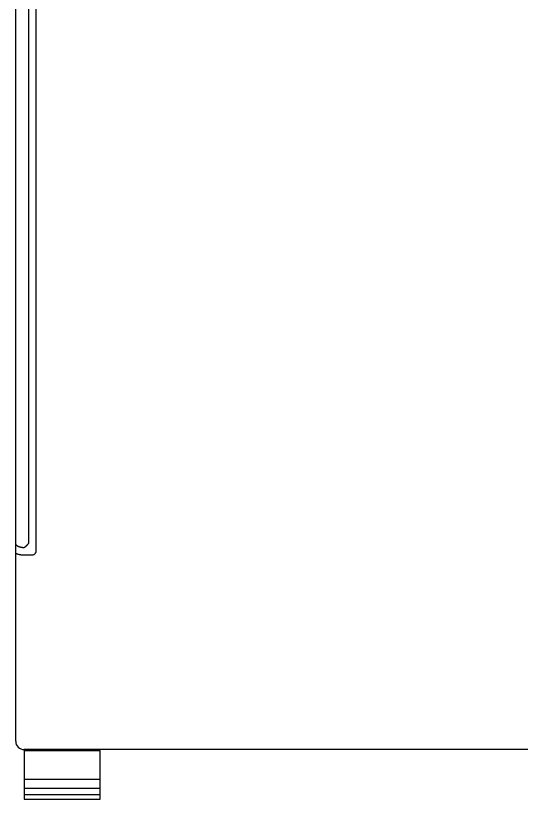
# Model space of a CAD drawing. Extents: x 147 to 432, y 261 to 358.
# Drawn here: x 147.41 to 177.36, y 262.53 to 308.93 of the extents above; entities that cross this region are included whole.
import ezdxf

# ---------------------------------------------------------------- set-up
doc = ezdxf.new("R2010")
doc.units = 0
doc.header["$MEASUREMENT"] = 0
doc.layers.get('0').update_dxf_attribs({"linetype": 'CONTINUOUS'})

msp = doc.modelspace()

# ---------------------------------------------------------------- linework, layer by layer
at = {"color": 7, "linetype": 'Continuous'}
for p, q in [((186.10656, 265.47723), (147.90553, 265.47723)), ((152.40553, 263.69442), (147.90553, 263.69442)), ((152.40553, 263.17764), (147.90553, 263.17764)), ((152.40553, 262.78557), (147.90553, 262.78557))]:
    msp.add_line(p, q, dxfattribs=at)
for points in [[(147.40553, 265.97723), (147.40553, 354.97723)], [(148.60553, 343.7253), (148.60553, 277.22917)], [(148.15746, 343.27723), (148.15746, 277.67723)], [(147.90553, 277.42526), (147.88964, 277.4254), (147.881754, 277.42556), (147.87387, 277.42578), (147.866049, 277.426064), (147.85823, 277.42641), (147.850473, 277.426814), (147.84272, 277.42728), (147.835053, 277.4278), (147.82739, 277.42838), (147.819817, 277.429015), (147.81225, 277.42971), (147.804772, 277.430461), (147.7973, 277.43127), (147.789942, 277.432121), (147.78259, 277.43303), (147.775361, 277.433982), (147.76814, 277.43499), (147.761011, 277.436047), (147.75389, 277.43716), (147.746845, 277.438322), (147.73981, 277.43954), (147.732805, 277.440807), (147.72581, 277.44213), (147.718809, 277.443521), (147.71182, 277.44497), (147.704844, 277.446481), (147.69788, 277.44805), (147.690948, 277.44968), (147.68403, 277.45137), (147.677147, 277.453114), (147.67028, 277.45492), (147.663466, 277.456789), (147.65667, 277.45872), (147.649925, 277.460708), (147.6432, 277.46276), (147.636545, 277.464863), (147.62991, 277.46703), (147.623354, 277.469252), (147.61682, 277.47154), (147.610378, 277.473876), (147.60396, 277.47628), (147.597637, 277.478731), (147.59134, 277.48125), (147.585155, 277.483815), (147.579, 277.48645), (147.572954, 277.489115), (147.56694, 277.49185), (147.561058, 277.49463), (147.55521, 277.49748), (147.549492, 277.500354), (147.54381, 277.5033), (147.53827, 277.506279), (147.53277, 277.50933), (147.527414, 277.512399), (147.5221, 277.51554), (147.516947, 277.518698), (147.51184, 277.52193), (147.506891, 277.525173), (147.50199, 277.52849), (147.497254, 277.531813), (147.49257, 277.53521), (147.488047, 277.538608), (147.48358, 277.54208), (147.479295, 277.545544), (147.47507, 277.54908), (147.471008, 277.552609), (147.46701, 277.55621), (147.463196, 277.559795), (147.45945, 277.56345), (147.455869, 277.567085), (147.45236, 277.57079), (147.449032, 277.574472), (147.44578, 277.57822), (147.442695, 277.581942), (147.43969, 277.58573), (147.436862, 277.589493), (147.43412, 277.59332), (147.431536, 277.59709), (147.42904, 277.60092), (147.426717, 277.604694), (147.42448, 277.60852), (147.4224, 277.612364), (147.42042, 277.61626), (147.418573, 277.620197), (147.41685, 277.62419), (147.415278, 277.627906), (147.4138, 277.63166), (147.412533, 277.635029), (147.4113, 277.63841), (147.410158, 277.642691), (147.40917, 277.64701), (147.408002, 277.65354), (147.40725, 277.66013), (147.406265, 277.668676), (147.40556, 277.67725)], [(148.15744, 277.67725), (148.15065, 277.66824), (148.147182, 277.663711), (148.14369, 277.6592), (148.140141, 277.654661), (148.13657, 277.65014), (148.132941, 277.645591), (148.12929, 277.64106), (148.125586, 277.636506), (148.12186, 277.63197), (148.118081, 277.627416), (148.11428, 277.62288), (148.110426, 277.618331), (148.10655, 277.6138), (148.102631, 277.609256), (148.09869, 277.60473), (148.094701, 277.6002), (148.09069, 277.59569), (148.086641, 277.591175), (148.08257, 277.58668), (148.078461, 277.58219), (148.07433, 277.57772), (148.070165, 277.57325), (148.06598, 277.5688), (148.061765, 277.564355), (148.05753, 277.55993), (148.053265, 277.555525), (148.04898, 277.55114), (148.044665, 277.546765), (148.04033, 277.54241), (148.035985, 277.53808), (148.03162, 277.53377), (148.02723, 277.529485), (148.02282, 277.52522), (148.0184, 277.52098), (148.01396, 277.51676), (148.0095, 277.512564), (148.00502, 277.50839), (148.00056, 277.504265), (147.99608, 277.50016), (147.991619, 277.49612), (147.98714, 277.4921), (147.982595, 277.488059), (147.97803, 277.48404), (147.973367, 277.479987), (147.96868, 277.47596), (147.964293, 277.472195), (147.95989, 277.46845), (147.955908, 277.465082), (147.95192, 277.46172), (147.946828, 277.457554), (147.94171, 277.45342), (147.933903, 277.447223), (147.92603, 277.44111), (147.915802, 277.433157), (147.90553, 277.42526)], [(148.35359, 276.97723), (147.90553, 276.97723)], [(147.90553, 265.42723), (152.40553, 265.42723)], [(147.90553, 265.42723), (147.90553, 262.52723)], [(149.40553, 265.42723), (149.40553, 265.47725)], [(149.90553, 265.42723), (149.90553, 265.47725)], [(150.40553, 265.47725), (150.40553, 265.42723)], [(150.90553, 265.47725), (150.90553, 265.42723)], [(152.40553, 262.52723), (152.40553, 265.42723)], [(147.90553, 262.52723), (152.40553, 262.52723)]]:
    msp.add_lwpolyline(points, dxfattribs=at)
for points in [[(147.90553, 276.97726), (147.887668, 276.977455), (147.869814, 276.978023), (147.851975, 276.978962), (147.834158, 276.980248), (147.815582, 276.981942), (147.797824, 276.983881), (147.7801, 276.986111), (147.762413, 276.988612), (147.744763, 276.991364), (147.72715, 276.994345), (147.709573, 276.997534), (147.692031, 277.000907), (147.674519, 277.004437), (147.657035, 277.008099), (147.639572, 277.011862), (147.622124, 277.01569), (147.604687, 277.019571), (147.587266, 277.023524), (147.569868, 277.027577), (147.552184, 277.031844), (147.534864, 277.036216), (147.517606, 277.040829), (147.500437, 277.045759), (147.483398, 277.051121), (147.466559, 277.05708), (147.450051, 277.063894), (147.434595, 277.071754), (147.419948, 277.081926, -0.094374), (147.408662, 277.095556, -0.143572), (147.40556, 277.11237)], [(148.60551, 277.22918), (148.603952, 277.203052, -0.029043), (148.599404, 277.177109), (148.592047, 277.152113), (148.582033, 277.127919), (148.569663, 277.104975), (148.555029, 277.083273), (148.538367, 277.063072), (148.519804, 277.044496), (148.499553, 277.027774), (148.477847, 277.013128), (148.454804, 277.000703), (148.430711, 276.990732), (148.405594, 276.983343), (148.379909, 276.978836), (148.3536, 276.97726)]]:
    msp.add_lwpolyline(points, format="xyb", dxfattribs=at)
msp.add_arc((147.90553, 265.97723), 0.5, 180, 270, dxfattribs=at)

doc.saveas('drawing.dxf')
